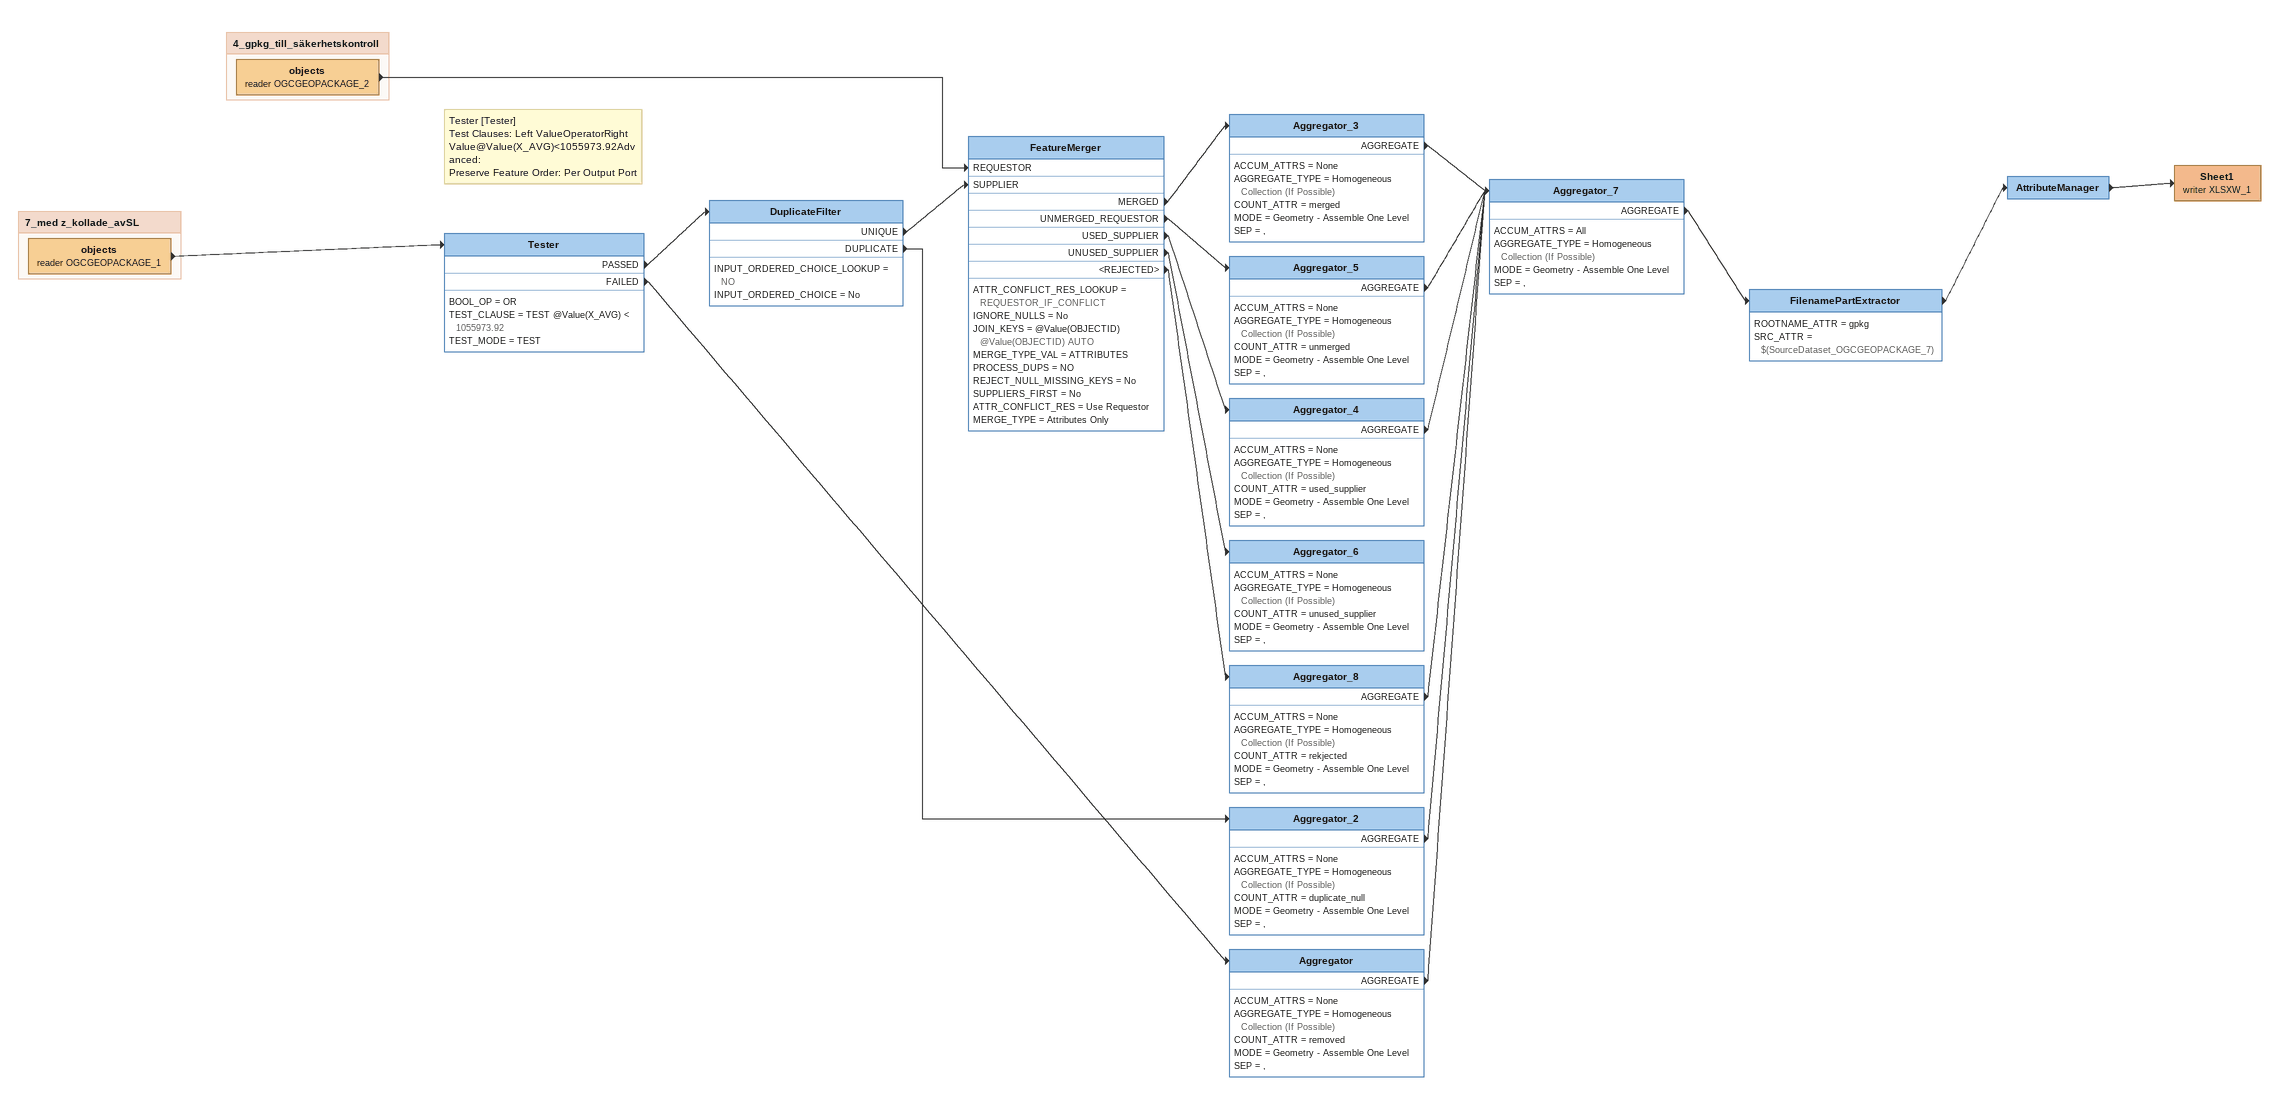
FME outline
Note: Tester [Tester] / Test Clauses: Left ValueOperatorRight Value@Value(X_AVG)<1055973.92Advanced: / Preserve Feature Order: Per Output Port
Tester
    BOOL_OP = OR
    TEST_CLAUSE = TEST @Value(X_AVG) < 1055973.92
    TEST_MODE = TEST
    PASSED -> DuplicateFilter
    FAILED -> Aggregator
DuplicateFilter
    INPUT_ORDERED_CHOICE_LOOKUP = NO
    INPUT_ORDERED_CHOICE = No
    UNIQUE -> FeatureMerger [SUPPLIER]
    DUPLICATE -> Aggregator_2
Aggregator_2
    ACCUM_ATTRS = None
    AGGREGATE_TYPE = Homogeneous Collection (If Possible)
    COUNT_ATTR = duplicate_null
    MODE = Geometry - Assemble One Level
    SEP = ,
    AGGREGATE -> Aggregator_7
Aggregator
    ACCUM_ATTRS = None
    AGGREGATE_TYPE = Homogeneous Collection (If Possible)
    COUNT_ATTR = removed
    MODE = Geometry - Assemble One Level
    SEP = ,
    AGGREGATE -> Aggregator_7
FeatureMerger
    ATTR_CONFLICT_RES_LOOKUP = REQUESTOR_IF_CONFLICT
    IGNORE_NULLS = No
    JOIN_KEYS = @Value(OBJECTID) @Value(OBJECTID) AUTO
    MERGE_TYPE_VAL = ATTRIBUTES
    PROCESS_DUPS = NO
    REJECT_NULL_MISSING_KEYS = No
    SUPPLIERS_FIRST = No
    ATTR_CONFLICT_RES = Use Requestor
    MERGE_TYPE = Attributes Only
    MERGED -> Aggregator_3
    UNMERGED_REQUESTOR -> Aggregator_5
    USED_SUPPLIER -> Aggregator_4
    UNUSED_SUPPLIER -> Aggregator_6
    <REJECTED> -> Aggregator_8
Aggregator_3
    ACCUM_ATTRS = None
    AGGREGATE_TYPE = Homogeneous Collection (If Possible)
    COUNT_ATTR = merged
    MODE = Geometry - Assemble One Level
    SEP = ,
    AGGREGATE -> Aggregator_7
Aggregator_5
    ACCUM_ATTRS = None
    AGGREGATE_TYPE = Homogeneous Collection (If Possible)
    COUNT_ATTR = unmerged
    MODE = Geometry - Assemble One Level
    SEP = ,
    AGGREGATE -> Aggregator_7
Aggregator_4
    ACCUM_ATTRS = None
    AGGREGATE_TYPE = Homogeneous Collection (If Possible)
    COUNT_ATTR = used_supplier
    MODE = Geometry - Assemble One Level
    SEP = ,
    AGGREGATE -> Aggregator_7
Aggregator_6
    ACCUM_ATTRS = None
    AGGREGATE_TYPE = Homogeneous Collection (If Possible)
    COUNT_ATTR = unused_supplier
    MODE = Geometry - Assemble One Level
    SEP = ,
Aggregator_8
    ACCUM_ATTRS = None
    AGGREGATE_TYPE = Homogeneous Collection (If Possible)
    COUNT_ATTR = rekjected
    MODE = Geometry - Assemble One Level
    SEP = ,
    AGGREGATE -> Aggregator_7
Aggregator_7
    ACCUM_ATTRS = All
    AGGREGATE_TYPE = Homogeneous Collection (If Possible)
    MODE = Geometry - Assemble One Level
    SEP = ,
    AGGREGATE -> FilenamePartExtractor
FilenamePartExtractor
    ROOTNAME_ATTR = gpkg
    SRC_ATTR = $(SourceDataset_OGCGEOPACKAGE_7)
    -> AttributeManager
AttributeManager
    -> Sheet1 (writer XLSXW_1)
Sheet1 (writer XLSXW_1)

Bookmark: 7_med z_kollade_avSL
objects (reader OGCGEOPACKAGE_1)
    -> Tester

Bookmark: 4_gpkg_till_säkerhetskontroll
objects (reader OGCGEOPACKAGE_2)
    -> FeatureMerger [REQUESTOR]
